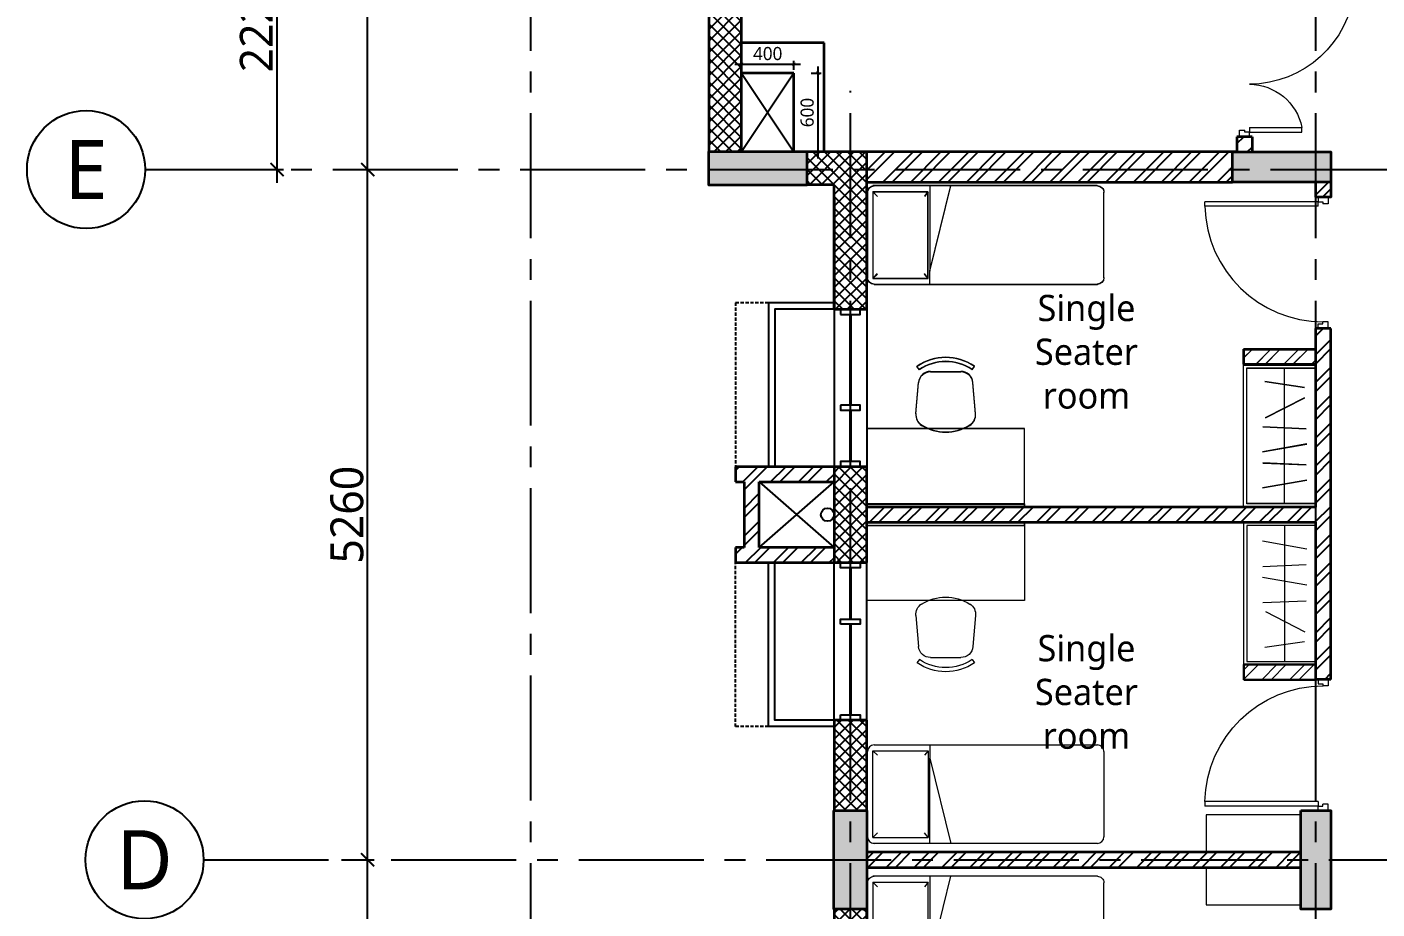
# Model space of a CAD drawing. Header units: millimetres. Extents: x -1107453 to -240403, y -265431 to 143409.
# Drawn here: x -302351 to -292066, y -35466 to -28744 of the extents above; entities that cross this region are included whole.
import ezdxf
from ezdxf.enums import TextEntityAlignment as Align

# ---------------------------------------------------------------- set-up
doc = ezdxf.new("R2010")
doc.units = ezdxf.units.MM
doc.header["$MEASUREMENT"] = 0
doc.linetypes.add('CENTER2', pattern=[28.575, 19.05, -3.175, 3.175, -3.175])
doc.linetypes.add('HIDDEN', pattern=[0.375, 0.25, -0.125])
for name, color, linetype, lineweight in [('A- Dimensions', 8, 'Continuous', 25), ('A-Detail Lines', 8, 'Continuous', 25), ('A-Door', 4, 'Continuous', 9), ('A-Wall Sec', 1, 'Continuous', 30), ('column hatch', 12, 'Continuous', 5), ('S-Concrete', 40, 'Continuous', 30), ('text', 7, 'Continuous', 9), ('Wall HATCH', 8, 'Continuous', 15)]:
    doc.layers.add(name, color=color, linetype=linetype, lineweight=lineweight)
for name, color, linetype in [('A-Anno-Dims', 7, 'Continuous'), ('A-Anno-Grid Lines', 154, 'Continuous'), ('A-Wall Patt', 8, 'Continuous'), ('A-Window', 4, 'Continuous'), ('Anno_Labels', 7, 'Continuous'), ('S-Conc Patt', 9, 'Continuous')]:
    doc.layers.add(name, color=color, linetype=linetype)
doc.layers.add('frntr', color=32, linetype='Continuous', lineweight=15, true_color=0xbd5e00)
doc.layers.add('I-Furniture', color=7, linetype='Continuous', lineweight=15, true_color=0xc76300)
doc.styles.get("Standard").update_dxf_attribs({"font": 'trebuc.ttf'})
doc.dimstyles.new('IIITD_WD_L @ 100', dxfattribs={"dimscale": 100, "dimtxt": 2.5, "dimasz": 1, "dimexe": 0.5, "dimexo": 0.25, "dimgap": 0.3, "dimtad": 1, "dimdec": 0, "dimrnd": 1, "dimzin": 0, "dimdsep": 46, "dimtxsty": 'Standard', "dimblk": 'ARCHTICK', "dimcen": 0.2, "dimdle": 1, "dimclrd": 8, "dimclre": 8, "dimadec": 0, "dimazin": 0, "dimtfac": 1, "dimtdec": 0, "dimtofl": 0, "dimtmove": 0, "dimatfit": 0, "dimfxl": 2, "dimfxlon": 1, "dimtolj": 1, "dimtzin": 0, "dimlwd": -1, "dimlwe": -1, "dimarcsym": 0})
doc.dimstyles.new('IIITD_WD_M @ 100', dxfattribs={"dimscale": 100, "dimtxt": 1, "dimasz": 0.25, "dimexe": 0.25, "dimexo": 0.25, "dimgap": 0.3, "dimtad": 1, "dimdec": 0, "dimrnd": 2.5, "dimzin": 0, "dimdsep": 46, "dimtxsty": 'Standard', "dimblk": 'ARCHTICK', "dimcen": 0.2, "dimdle": 0.5, "dimclrd": 8, "dimclre": 254, "dimadec": 0, "dimazin": 0, "dimtfac": 1, "dimtdec": 0, "dimtofl": 0, "dimtmove": 0, "dimatfit": 0, "dimfxl": 100, "dimtolj": 1, "dimtzin": 0, "dimlwd": -1, "dimlwe": -1, "dimarcsym": 0})
pattern_1 = [(45, (-151.27, -71520.88), (-44.194174, 44.194174), []), (135, (-151.27, -71520.88), (-44.194174, -44.194174), [])]
pattern_2 = [(45, (-807740.9, 84432.88), (-106.066017, 106.066017), []), (45, (-807670.2, 84432.88), (-106.066017, 106.066017), [])]

# ---------------------------------------------------------------- blocks, each defined once
blk = doc.blocks.new('Door 1200')
at = {"layer": 'A-Door', "color": 5, "lineweight": 18}
for p, q in [((524084, 16182), (524084, 16132)), ((524084, 16182), (524159, 16182)), ((524124, 16147), (524124, 16132)), ((524159, 16147), (524124, 16147)), ((524159, 16182), (524159, 16147)), ((524159, 16147), (524557, 16147)), ((524159, 16112), (524159, 16147)), ((524557, 16147), (524557, 16112)), ((524084, 16132), (524124, 16132)), ((524159, 16112), (524557, 16112)), ((524084, 15032), (524124, 15032)), ((524084, 14982), (524084, 15032)), ((524124, 15017), (524124, 15032)), ((524159, 15017), (524124, 15017)), ((524159, 15052), (524159, 15017)), ((524159, 15052), (524958, 15052)), ((524159, 14982), (524159, 15017)), ((524159, 15017), (524958, 15017)), ((524958, 15017), (524958, 15052)), ((524084, 14982), (524159, 14982))]:
    blk.add_line(p, q, dxfattribs=at)
at = {"layer": 'A-Door', "lineweight": 18}
for centre, radius, start, end in [((524155, 16193), 411, 270.5695, 348.692), ((524157, 14978), 804, 5.3148, 89.8715)]:
    blk.add_arc(centre, radius, start, end, dxfattribs=at)
blk = doc.blocks.new('ABL_Door_S - 1000 x 2100-11-3 Second Floor Lvl')
at = {"layer": 'A-Door', "color": 5}
for p, q in [((-500, 38), (-450, 38)), ((-500, -38), (-500, 38)), ((-450, 38), (-450, -3)), ((450, 38), (450, -3)), ((500, 38), (450, 38)), ((500, -38), (500, 38)), ((-500, -38), (-465, -38)), ((-465, -3), (-450, -3)), ((-465, -38), (-465, -3)), ((-430, -38), (-465, -38)), ((465, -3), (450, -3)), ((465, -38), (465, -3)), ((500, -38), (465, -38))]:
    blk.add_line(p, q, dxfattribs=at)
at = {"layer": 'A-Door', "color": 5, "lineweight": 18}
for p, q in [((-465, -38), (-465, -903)), ((-430, -38), (-430, -903)), ((-430, -903), (-465, -903))]:
    blk.add_line(p, q, dxfattribs=at)
at = {"layer": 'A-Door'}
blk.add_arc((-450, -2), 900, 271.2981, 359.9894, dxfattribs=at)
blk = doc.blocks.new('W 1200')
at = {"layer": 'A-Window', "linetype": 'HIDDEN', "ltscale": 100}
for p, q in [((552588, 7900), (552588, 9150)), ((552838, 7900), (552588, 7900))]:
    blk.add_line(p, q, dxfattribs=at)
at = {"layer": 'A-Window', "color": 2, "lineweight": 40}
for p, q in [((553463, 8720), (553463, 9110)), ((553463, 7990), (553463, 8680))]:
    blk.add_line(p, q, dxfattribs=at)
at = {"layer": 'A-Window', "color": 5}
for points in [[(553338, 7900), (552838, 7900), (552838, 9150)], [(553338, 7950), (552888, 7950), (552888, 9150)]]:
    blk.add_lwpolyline(points, dxfattribs=at)
at = {"layer": 'A-Window'}
for points in [[(553338, 7950), (553338, 9150)], [(553588, 7950), (553588, 9150)], [(553388, 8680), (553388, 8720), (553538, 8720), (553538, 8680), (553388, 8680)]]:
    blk.add_lwpolyline(points, dxfattribs=at)
for points in [[(553388, 9150), (553538, 9150), (553538, 9110), (553388, 9110)], [(553388, 7990), (553538, 7990), (553538, 7950), (553388, 7950)]]:
    blk.add_lwpolyline(points, close=True, dxfattribs=at)
blk = doc.blocks.new('column 2.03')
at = {"layer": 'S-Conc Patt'}
h = blk.add_hatch(color=256, dxfattribs=at)
h.paths.add_polyline_path([(-391825, -41890), (-391778, -42135), (-392229, -42223), (-392277, -41978)])
h.paths.add_polyline_path([(-417144, -42306), (-417144, -42556), (-417593, -42556), (-417593, -42306)])
h.paths.add_polyline_path([(-386479, -25584), (-386233, -25536), (-386090, -26272), (-386335, -26320)])
h.paths.add_polyline_path([(-385475, -30747), (-385229, -30699), (-385086, -31436), (-385332, -31483)])
h.paths.add_polyline_path([(-394133, -32430), (-393887, -32382), (-393744, -33119), (-393990, -33166)])
h.paths.add_polyline_path([(-395136, -27267), (-394891, -27219), (-394748, -27955), (-394993, -28003)])
h.paths.add_polyline_path([(-417394, -22076), (-417144, -22076), (-417144, -22826), (-417394, -22826)])
h.paths.add_polyline_path([(-417394, -27336), (-417144, -27336), (-417144, -28086), (-417394, -28086)])
h.paths.add_polyline_path([(-417394, -32596), (-417144, -32596), (-417144, -33346), (-417394, -33346)])
h.paths.add_polyline_path([(-426214, -32596), (-425964, -32596), (-425964, -33346), (-426214, -33346)])
h.paths.add_polyline_path([(-426214, -27336), (-425964, -27336), (-425964, -28086), (-426214, -28086)])
h.paths.add_polyline_path([(-399019, -17228), (-398769, -17228), (-398769, -17978), (-399019, -17978)])
h.paths.add_polyline_path([(-399019, -11280), (-398769, -11280), (-398769, -12030), (-399019, -12030)])
h.paths.add_polyline_path([(-399019, -14460), (-398769, -14460), (-398769, -15210), (-399019, -15210)])
h.paths.add_polyline_path([(-415129, -17161), (-415379, -17161), (-415379, -17911), (-415129, -17911)])
h.paths.add_polyline_path([(-415129, -12030), (-415379, -12030), (-415379, -11280), (-415129, -11280)])
h.paths.add_polyline_path([(-415129, -15210), (-415379, -15210), (-415379, -14460), (-415129, -14460)])
h.paths.add_polyline_path([(-427169, -19106), (-426919, -19106), (-426919, -19856), (-427169, -19856)])
h.paths.add_polyline_path([(-421929, -11530), (-421929, -11280), (-422679, -11280), (-422679, -11530)])
h.paths.add_polyline_path([(-422679, -13701), (-422429, -13701), (-422429, -14451), (-422679, -14451)])
h.paths.add_polyline_path([(-428649, -19106), (-428399, -19106), (-428399, -19856), (-428649, -19856)])
h.paths.add_polyline_path([(-428649, -17161), (-428399, -17161), (-428399, -17911), (-428649, -17911)])
h.paths.add_polyline_path([(-422679, -17161), (-422429, -17161), (-422429, -17911), (-422679, -17911)])
h.paths.add_polyline_path([(-417144, -17161), (-417394, -17161), (-417394, -17911), (-417144, -17911)])
h.paths.add_polyline_path([(-420929, -17161), (-420699, -17161), (-420699, -17911), (-420929, -17911)])
h.paths.add_polyline_path([(-386030, -15131), (-385784, -15083), (-385641, -15819), (-385886, -15867)])
h.paths.add_polyline_path([(-390781, -18036), (-390733, -18281), (-391471, -18425), (-391519, -18179)])
h.paths.add_polyline_path([(-387914, -36727), (-387688, -36683), (-387600, -37135), (-387826, -37179)])
h.paths.add_polyline_path([(-389447, -41411), (-389400, -41656), (-389989, -41771), (-390036, -41525)])
h.paths.add_polyline_path([(-422429, -19106), (-422429, -19336), (-423179, -19336), (-423179, -19106)])
h.paths.add_polyline_path([(-383067, -38123), (-383024, -38349), (-383470, -38436), (-383514, -38210)])
h.paths.add_polyline_path([(-387024, -38892), (-386980, -39118), (-387432, -39206), (-387476, -38980)])
h.paths.add_polyline_path([(-383484, -35984), (-383440, -36209), (-383892, -36297), (-383936, -36071)])
h.paths.add_polyline_path([(-385427, -38358), (-385201, -38314), (-385115, -38756), (-385341, -38799)])
h.paths.add_polyline_path([(-385462, -36368), (-385418, -36594), (-385870, -36682), (-385914, -36456)])
h.paths.add_polyline_path([(-422429, -40296), (-422429, -40526), (-422879, -40526), (-422879, -40296)])
h.paths.add_polyline_path([(-422429, -38461), (-422659, -38461), (-422659, -38001), (-422429, -38001)])
h.paths.add_polyline_path([(-426469, -40296), (-426469, -40526), (-426919, -40526), (-426919, -40296)])
h.paths.add_polyline_path([(-426468, -38116), (-426468, -38346), (-426919, -38346), (-426919, -38116)])
h.paths.add_polyline_path([(-424789, -40066), (-424559, -40066), (-424559, -40526), (-424789, -40526)])
h.paths.add_polyline_path([(-424444, -38116), (-424444, -38346), (-424904, -38346), (-424904, -38116)])
h.paths.add_polyline_path([(-390643, -31752), (-390417, -31708), (-390274, -32444), (-390500, -32488)])
h.paths.add_polyline_path([(-389949, -26258), (-389723, -26214), (-389580, -26951), (-389805, -26995)])
h.paths.add_polyline_path([(-390863, -21556), (-390906, -21330), (-390170, -21187), (-390126, -21413)])
h.paths.add_polyline_path([(-393588, -16600), (-393363, -16556), (-393219, -17293), (-393445, -17336)])
h.paths.add_polyline_path([(-420929, -22076), (-420699, -22076), (-420699, -22826), (-420929, -22826)])
h.paths.add_polyline_path([(-386497, -40837), (-386449, -41083), (-387039, -41197), (-387087, -40952)])
h.paths.add_polyline_path([(-422428, -42306), (-422428, -42556), (-423028, -42556), (-423028, -42306)])
h.paths.add_polyline_path([(-387111, -17323), (-386866, -17275), (-386723, -18011), (-386969, -18059)])
h.paths.add_polyline_path([(-419312, -38116), (-419312, -38366), (-419912, -38366), (-419912, -38116)])
h.paths.add_polyline_path([(-426419, -22566), (-426419, -22316), (-427169, -22316), (-427169, -22566)])
h.paths.add_polyline_path([(-382684, -40096), (-382636, -40342), (-383077, -40427), (-383125, -40182)])
h.paths.add_polyline_path([(-419313, -42306), (-419313, -42556), (-419913, -42556), (-419913, -42306)])
h.paths.add_polyline_path([(-426467, -42306), (-426467, -42556), (-426918, -42556), (-426918, -42306)])
h.paths.add_polyline_path([(-399318, -16420), (-399068, -16420), (-399068, -17170), (-399318, -17170)])
h.paths.add_polyline_path([(-399319, -11280), (-399069, -11280), (-399069, -12030), (-399319, -12030)])
h.paths.add_polyline_path([(-414829, -12030), (-415079, -12030), (-415079, -11280), (-414829, -11280)])
h.paths.add_polyline_path([(-415079, -19600), (-414829, -19600), (-414829, -20350), (-415079, -20350)])
h.paths.add_polyline_path([(-399069, -20350), (-399319, -20350), (-399319, -19600), (-399069, -19600)])
h.paths.add_polyline_path([(-404329, -17095), (-404559, -17095), (-404559, -16495), (-404329, -16495)])
h.paths.add_polyline_path([(-415079, -16420), (-414829, -16420), (-414829, -17170), (-415079, -17170)])
h.paths.add_polyline_path([(-409589, -17095), (-409819, -17095), (-409819, -16495), (-409589, -16495)])
h.paths.add_polyline_path([(-390251, -37278), (-390203, -37524), (-390792, -37638), (-390840, -37393)])
h.paths.add_polyline_path([(-391647, -26588), (-391421, -26545), (-391278, -27281), (-391504, -27325)])
h.paths.add_polyline_path([(-420929, -27336), (-420699, -27336), (-420699, -28086), (-420929, -28086)])
h.paths.add_polyline_path([(-420929, -32596), (-420699, -32596), (-420699, -33346), (-420929, -33346)])
h.paths.add_polyline_path([(-399319, -14460), (-399069, -14460), (-399069, -15210), (-399319, -15210)])
h.paths.add_polyline_path([(-404559, -14535), (-404329, -14535), (-404329, -15135), (-404559, -15135)])
h.paths.add_polyline_path([(-409819, -14535), (-409589, -14535), (-409589, -15135), (-409819, -15135)])
h.paths.add_polyline_path([(-414829, -15210), (-415079, -15210), (-415079, -14460), (-414829, -14460)])
h.paths.add_polyline_path([(-391888, -16270), (-391642, -16222), (-391499, -16958), (-391745, -17006)])
h.paths.add_polyline_path([(-397078, -17279), (-396833, -17231), (-396689, -17967), (-396935, -18015)])
h.paths.add_polyline_path([(-428649, -13701), (-428399, -13701), (-428399, -14451), (-428649, -14451)])
h.paths.add_polyline_path([(-385658, -17040), (-385413, -16993), (-385270, -17729), (-385516, -17776)])
h.paths.add_polyline_path([(-386690, -11731), (-386445, -11683), (-386302, -12419), (-386547, -12467)])
h.paths.add_polyline_path([(-392548, -12873), (-392303, -12826), (-392159, -13562), (-392405, -13610)])
h.paths.add_polyline_path([(-392632, -37741), (-392584, -37987), (-393036, -38074), (-393083, -37829)])
h.paths.add_polyline_path([(-388945, -31422), (-388719, -31378), (-388576, -32114), (-388802, -32158)])
h.paths.add_polyline_path([(-386254, -20426), (-386206, -20671), (-386942, -20815), (-386990, -20569)])
h.paths.add_polyline_path([(-392650, -21425), (-392425, -21381), (-392282, -22117), (-392507, -22161)])
h.paths.add_polyline_path([(-396140, -22103), (-395895, -22056), (-395752, -22792), (-395997, -22840)])
h.paths.add_polyline_path([(-404744, -11530), (-404744, -11280), (-404144, -11280), (-404144, -11530)])
h.paths.add_polyline_path([(-410004, -11530), (-410004, -11280), (-409404, -11280), (-409404, -11530)])
h.paths.add_polyline_path([(-404744, -20350), (-404744, -20100), (-404144, -20100), (-404144, -20350)])
h.paths.add_polyline_path([(-410004, -20350), (-410004, -20100), (-409404, -20100), (-409404, -20350)])
h.paths.add_polyline_path([(-423179, -22546), (-423179, -22316), (-422429, -22316), (-422429, -22546)])
h.paths.add_polyline_path([(-422658, -27336), (-422428, -27336), (-422428, -28086), (-422658, -28086)])
h.paths.add_polyline_path([(-417144, -38116), (-417144, -38366), (-417593, -38366), (-417593, -38116)])
h.paths.add_polyline_path([(-422659, -32596), (-422429, -32596), (-422429, -33346), (-422659, -33346)])
h.paths.add_polyline_path([(-393355, -11530), (-393355, -11280), (-392605, -11280), (-392605, -11530)])
at = {"layer": 'S-Concrete', "lineweight": 35}
for points in [[(-426419, -22566), (-426419, -22316), (-427169, -22316), (-427169, -22566)], [(-426214, -27336), (-425964, -27336), (-425964, -28086), (-426214, -28086)]]:
    blk.add_lwpolyline(points, close=True, dxfattribs=at)
for points in [[(-423179, -22546), (-423179, -22316), (-422429, -22316), (-422429, -22546), (-423179, -22546)], [(-422658, -27336), (-422428, -27336), (-422428, -28086), (-422658, -28086), (-422658, -27336)]]:
    blk.add_lwpolyline(points, dxfattribs=at)
blk = doc.blocks.new('A$C4AD23F1D')
at = {"layer": 'I-Furniture', "true_color": 0xff4dff}
blk.add_hatch(color=211, dxfattribs=at).paths.add_polyline_path([(0, 25), (0, 0), (1200, 0), (1200, 25)])
at = {"layer": 'frntr', "color": 203, "true_color": 0xb63cc3}
blk.add_lwpolyline([(0, 0), (1200, 0), (1200, 25), (0, 25)], close=True, dxfattribs=at)
blk = doc.blocks.new('A$C0E3E786B')
at = {"layer": 'I-Furniture', "ltscale": 0.1}
for p, q in [((-1955, 216), (-1955, 866)), ((-1915, 872), (-1881, 837)), ((-1915, 872), (-1495, 872)), ((-1915, 211), (-1915, 872)), ((-1905, 916), (-205, 916)), ((-1495, 872), (-1521, 837)), ((-1495, 872), (-1495, 211)), ((-1481, 916), (-1481, 816)), ((-155, 866), (-155, 216)), ((-1481, 166), (-1481, 816)), ((-1481, 816), (-1320, 166)), ((-1915, 211), (-1881, 246)), ((-1915, 211), (-1495, 211)), ((-1495, 211), (-1521, 246)), ((-1915, 166), (-1915, 167)), ((-205, 166), (-1915, 166))]:
    blk.add_line(p, q, dxfattribs=at)
for centre, start, end in [((-1905, 866), 90, 180), ((-205, 866), 0, 90), ((-1905, 216), 180, 270), ((-205, 216), 270, 0)]:
    blk.add_arc(centre, 50, start, end, dxfattribs=at)
blk = doc.blocks.new('A$C30AF02BA')
at = {"layer": 'I-Furniture', "color": 9, "ltscale": 0.1, "true_color": 0xbababa}
for p, q in [((-224, 28), (-224, 1063)), ((-73, 913), (-374, 958)), ((-369, 684), (-70, 837)), ((-390, 615), (-60, 601)), ((-55, 482), (-393, 423)), ((-390, 340), (-60, 326)), ((-55, 207), (-393, 147))]:
    blk.add_line(p, q, dxfattribs=at)
at = {"layer": 'I-Furniture', "ltscale": 0.1}
blk.add_lwpolyline([(-537, 3), (-537, 1088), (13, 1088), (13, 3)], close=True, dxfattribs=at)
blk.add_lwpolyline([(13, 28), (-512, 28), (-512, 1063), (13, 1063)], dxfattribs=at)
blk = doc.blocks.new('chair1')
at = {"layer": 'I-Furniture'}
for p, q in [((-320, 228), (-84, 207)), ((16, 201), (42, 219)), ((1, 115), (1, -115)), ((16, -201), (42, -219)), ((-320, -228), (-84, -207))]:
    blk.add_line(p, q, dxfattribs=at)
for centre, radius, start, end in [((-328, 135), 92.9, 85.0303, 148.407), ((-92, 115), 92.9, 0, 85.0303), ((-278, 0), 387, 325.6197, 34.3803), ((-108, 0), 351, 148.407, 211.593), ((-278, 0), 356, 325.6197, 34.3803), ((-328, -135), 92.9, 211.593, 274.9697), ((-92, -115), 92.9, 274.9697, 0)]:
    blk.add_arc(centre, radius, start, end, dxfattribs=at)
blk = doc.blocks.new('sss')
at = {"layer": 'Wall HATCH'}
h = blk.add_hatch(dxfattribs=at)
h.set_pattern_fill('ANSI32', color=256, scale=400, angle=360, style=0)
h.set_pattern_definition([(45, (12972.95, 6724.33), (-106.06602, 106.06602), []), (45, (13043.66, 6724.33), (-106.06602, 106.06602), [])])
h.paths.add_polyline_path([(-74971, 29278), (-75521, 29278), (-75521, 29393), (-74971, 29393)])
at = {"layer": 'A-Wall Sec'}
for p, q in [((-74971, 29393), (-75521, 29393)), ((-75521, 29278), (-75521, 29393)), ((-74971, 29278), (-75521, 29278))]:
    blk.add_line(p, q, dxfattribs=at)
at = {"layer": 'frntr', "color": 203, "true_color": 0xb63cc3}
blk.add_lwpolyline([(-78391, 28190), (-77191, 28190), (-77191, 28215), (-78391, 28215)], close=True, dxfattribs=at)
at = {"layer": 'I-Furniture', "ltscale": 0.1}
blk.add_lwpolyline([(-78391, 28190), (-77191, 28190), (-77191, 28790), (-78391, 28790)], close=True, dxfattribs=at)
at = {"layer": 'I-Furniture', "extrusion": (0, 0, -1), "zscale": -1, "rotation": 180}
blk.add_blockref('A$C0E3E786B', (76431, 30806), dxfattribs=at)
at = {"layer": 'I-Furniture', "ltscale": 0.1, "rotation": 90}
blk.add_blockref('chair1', (-77791, 29223), dxfattribs=at)
at = {"layer": 'I-Furniture'}
blk.add_blockref('A$C30AF02BA', (-74985, 28189), dxfattribs=at)
at = {"layer": 'I-Furniture', "color": 32, "true_color": 0xd67c2e, "xscale": -1, "rotation": 180}
blk.add_blockref('A$C4AD23F1D', (-78391, 28215), dxfattribs=at)
blk = doc.blocks.new('Grid Head')
blk.add_circle((0, 0), 3)
at = {"layer": 'Anno_Labels'}
blk.add_attdef('GRID_NAME', text='', height=3, dxfattribs=at).set_placement((0, 0), align=Align.MIDDLE_CENTER)
blk = doc.blocks.new('_ArchTick')
at = {"color": 0, "linetype": 'ByBlock', "const_width": 0.15}
blk.add_lwpolyline([(-0.5, -0.5), (0.5, 0.5)], dxfattribs=at)
blk = doc.blocks.new('*D1115')
at = {"layer": 'A-Anno-Dims', "color": 8, "transparency": 16777216}
for p, q in [((507968, -1673), (507968, 3787)), ((507768, 3687), (508018, 3687)), ((507968, -1573), (507918, -1573))]:
    blk.add_line(p, q, dxfattribs=at)
at = {"layer": 'A-Anno-Dims', "color": 8, "transparency": 16777216, "xscale": 100, "yscale": 100, "zscale": 100}
for p, rotation in [((507968, 3687), 90), ((507968, -1573), 270)]:
    blk.add_blockref('_ArchTick', p, dxfattribs=dict(at, rotation=rotation))
at = {"layer": 'A-Anno-Dims', "color": 0, "transparency": 16777216, "insert": (507811, 1057), "char_height": 250, "attachment_point": 5, "rotation": 90}
blk.add_mtext('\\A1;5260', dxfattribs=at)
blk = doc.blocks.new('_Open90')
at = {"color": 0, "linetype": 'ByBlock', "lineweight": -2}
for p, q in [((0, 0), (-1, 0)), ((-0.5, 0.5), (0, 0)), ((0, 0), (-0.5, -0.5))]:
    blk.add_line(p, q, dxfattribs=at)
blk = doc.blocks.new('*D1098')
at = {"layer": 'A-Anno-Dims', "color": 8, "transparency": 16777216}
for p, q in [((507968, 3587), (507968, 9047)), ((507768, 8947), (508018, 8947)), ((507768, 3687), (508018, 3687))]:
    blk.add_line(p, q, dxfattribs=at)
at = {"layer": 'A-Anno-Dims', "color": 8, "transparency": 16777216, "xscale": 100, "yscale": 100, "zscale": 100}
for p, rotation in [((507968, 8947), 90), ((507968, 3687), 270)]:
    blk.add_blockref('_ArchTick', p, dxfattribs=dict(at, rotation=rotation))
at = {"layer": 'A-Anno-Dims', "color": 0, "transparency": 16777216, "insert": (507811, 6317), "char_height": 250, "attachment_point": 5, "rotation": 90}
blk.add_mtext('\\A1;5260', dxfattribs=at)
blk = doc.blocks.new('*D1099')
at = {"layer": 'A-Anno-Dims', "color": 8, "transparency": 16777216}
for p, q in [((507278, 8847), (507278, 11272)), ((507078, 11172), (507328, 11172)), ((507078, 8947), (507328, 8947))]:
    blk.add_line(p, q, dxfattribs=at)
at = {"layer": 'A-Anno-Dims', "color": 8, "transparency": 16777216, "xscale": 100, "yscale": 100, "zscale": 100}
for p, rotation in [((507278, 11172), 90), ((507278, 8947), 270)]:
    blk.add_blockref('_ArchTick', p, dxfattribs=dict(at, rotation=rotation))
at = {"layer": 'A-Anno-Dims', "color": 0, "transparency": 16777216, "insert": (507121, 10060), "char_height": 250, "attachment_point": 5, "rotation": 90}
blk.add_mtext('\\A1;2225', dxfattribs=at)
blk = doc.blocks.new('*D1111')
at = {"layer": 'A-Anno-Dims', "color": 8, "transparency": 16777216}
for p, q in [((507968, 8847), (507968, 13962)), ((507768, 13862), (508018, 13862)), ((507768, 8947), (508018, 8947))]:
    blk.add_line(p, q, dxfattribs=at)
at = {"layer": 'A-Anno-Dims', "color": 8, "transparency": 16777216, "xscale": 100, "yscale": 100, "zscale": 100}
for p, rotation in [((507968, 13862), 90), ((507968, 8947), 270)]:
    blk.add_blockref('_ArchTick', p, dxfattribs=dict(at, rotation=rotation))
at = {"layer": 'A-Anno-Dims', "color": 0, "transparency": 16777216, "insert": (507811, 11404), "char_height": 250, "attachment_point": 5, "rotation": 90}
blk.add_mtext('\\A1;4915', dxfattribs=at)
blk = doc.blocks.new('*D1034')
at = {"layer": 'A- Dimensions', "color": 254, "transparency": 16777216}
for p, q in [((-296908, -29071), (-296908, -29003)), ((-296508, -29071), (-296508, -29003))]:
    blk.add_line(p, q, dxfattribs=at)
at = {"layer": 'A- Dimensions', "color": 8, "transparency": 16777216}
blk.add_line((-296958, -29028), (-296458, -29028), dxfattribs=at)
at = {"layer": 'A- Dimensions', "color": 8, "transparency": 16777216, "xscale": 25, "yscale": 25, "zscale": 25, "rotation": 180}
blk.add_blockref('_ArchTick', (-296908, -29028), dxfattribs=at)
at = {"layer": 'A- Dimensions', "color": 8, "transparency": 16777216, "xscale": 25, "yscale": 25, "zscale": 25}
blk.add_blockref('_ArchTick', (-296508, -29028), dxfattribs=at)
at = {"layer": 'A- Dimensions', "color": 0, "transparency": 16777216, "insert": (-296708, -28947), "char_height": 100, "attachment_point": 5}
blk.add_mtext('\\A1;400', dxfattribs=at)
blk = doc.blocks.new('*D1035')
at = {"layer": 'A- Dimensions', "color": 254, "transparency": 16777216}
for p, q in [((-296376, -29096), (-296301, -29096)), ((-296376, -29696), (-296301, -29696))]:
    blk.add_line(p, q, dxfattribs=at)
at = {"layer": 'A- Dimensions', "color": 8, "transparency": 16777216}
blk.add_line((-296326, -29046), (-296326, -29746), dxfattribs=at)
at = {"layer": 'A- Dimensions', "color": 8, "transparency": 16777216, "xscale": 25, "yscale": 25, "zscale": 25}
for p, rotation in [((-296326, -29096), 90), ((-296326, -29696), 270)]:
    blk.add_blockref('_ArchTick', p, dxfattribs=dict(at, rotation=rotation))
at = {"layer": 'A- Dimensions', "color": 0, "transparency": 16777216, "insert": (-296407, -29396), "char_height": 100, "attachment_point": 5, "rotation": 90}
blk.add_mtext('\\A1;600', dxfattribs=at)
blk = doc.blocks.new('RRRR')
at = {"layer": 'Wall HATCH'}
h = blk.add_hatch(dxfattribs=at)
h.set_pattern_fill('ANSI32', color=256, scale=400, angle=360, style=0)
h.paths.add_polyline_path([(-87944, 22553), (-88494, 22553), (-88494, 22668), (-87944, 22668)])
at = {"layer": 'A-Wall Sec'}
for p, q in [((-87944, 22668), (-88494, 22668)), ((-88494, 22553), (-88494, 22668)), ((-87944, 22553), (-88494, 22553))]:
    blk.add_line(p, q, dxfattribs=at)
at = {"layer": 'I-Furniture', "ltscale": 0.1}
blk.add_lwpolyline([(-91364, 23756), (-90164, 23756), (-90164, 23156), (-91364, 23156)], close=True, dxfattribs=at)
at = {"layer": 'I-Furniture', "xscale": -1, "rotation": 180}
blk.add_blockref('A$C30AF02BA', (-87958, 23756), dxfattribs=at)
at = {"layer": 'I-Furniture', "ltscale": 0.1, "xscale": -1, "rotation": 90}
blk.add_blockref('chair1', (-90764, 22723), dxfattribs=at)
at = {"layer": 'I-Furniture'}
blk.add_blockref('A$C0E3E786B', (-89404, 21140), dxfattribs=at)
blk = doc.blocks.new('Grid Girls Hostel')
at = {"layer": 'A-Anno-Grid Lines', "linetype": 'CENTER2', "ltscale": 50}
for p, q in [((509211, -13007.2), (509211, 21502.3)), ((515191, -13007.2), (515191, 21502.3)), ((511646, -13007.2), (511646, 9546.2)), ((506272.7, 8946.8), (517953.5, 8946.8)), ((506718.2, 3686.8), (521493.2, 3686.8))]:
    blk.add_line(p, q, dxfattribs=at)
at = {"layer": 'A-Anno-Dims'}
ref = blk.add_blockref('Grid Head', (505822.7, 8946.8), dxfattribs=dict(at, xscale=150, yscale=150, zscale=150))
ref.add_attrib('GRID_NAME', 'E', dxfattribs={"layer": '0', "height": 450}).set_placement((505822.7, 8946.8), align=Align.MIDDLE_CENTER)
ref = blk.add_blockref('Grid Head', (506268.2, 3686.8), dxfattribs=dict(at, xscale=150, yscale=150, zscale=150))
ref.add_attrib('GRID_NAME', 'D', dxfattribs={"layer": '0', "height": 450}).set_placement((506268.2, 3686.8), align=Align.MIDDLE_CENTER)
for base, p1, p2, picture, middle in [((507968.2, 13861.8), (507218.2, 8946.8), (507518.2, 13861.8), '*D1111', (507810.6, 11404.3)), ((507968.2, 8946.8), (507218.2, 3686.8), (507218.2, 8946.8), '*D1098', (507810.6, 6316.8)), ((507968.2, 3686.8), (507968.2, -1573.2), (506718.2, 3686.8), '*D1115', (507810.6, 1056.8))]:
    dim = blk.add_linear_dim(base=base, p1=p1, p2=p2, angle=90, dimstyle='IIITD_WD_L @ 100', override={"dimtmove": 1, "dimldrblk": 'Open90', "dimarcsym": 1}, dxfattribs=at)
    dim.commit()
    dim.dimension.update_dxf_attribs({"geometry": picture, "text_midpoint": middle})
dim = blk.add_linear_dim(base=(507277.7, 11172.3), p1=(506527.7, 8946.8), p2=(506827.7, 11172.3), angle=90, text='2225', dimstyle='IIITD_WD_L @ 100', override={"dimtmove": 1, "dimldrblk": 'Open90', "dimarcsym": 1}, dxfattribs=at)
dim.commit()
dim.dimension.update_dxf_attribs({"geometry": '*D1099', "text_midpoint": (507120.5, 10059.6)})

msp = doc.modelspace()

# ---------------------------------------------------------------- hatches: boundary and pattern name
at = {"layer": 'A-Wall Patt'}
h = msp.add_hatch(dxfattribs=at)
h.set_pattern_fill('ANSI37', color=256, scale=500, style=0)
h.set_pattern_definition(pattern_1)
h.paths.add_polyline_path([(-296907.7, -28235.7), (-297157.7, -28235.7), (-297157.7, -29695.7), (-296907.7, -29695.7)])
h = msp.add_hatch(dxfattribs=at)
h.set_pattern_fill('ANSI32', color=256, scale=400, angle=360, style=0)
h.set_pattern_definition([(45, (-292476.89, -29966.4), (-106.066, 106.066), []), (45, (-292406.18, -29966.4), (-106.066, 106.066), [])])
h.paths.add_polyline_path([(-292417.7, -29925.7), (-292532.7, -29925.7), (-292532.7, -30040.7), (-292417.7, -30040.7)])
h.paths.add_polyline_path([(-296202.7, -29945.7), (-296203.4, -29945.7), (-296203.4, -30055.7), (-296202.7, -30055.7)])
h.paths.add_polyline_path([(-293167.7, -29925.7), (-293167.7, -29695.7), (-295952.7, -29695.7), (-295952.7, -29925.7)])
h.paths.add_polyline_path([(-293133, -29695.7), (-293018, -29695.7), (-293018, -29580.7), (-293133, -29580.7)])
h = msp.add_hatch(dxfattribs=at)
h.set_pattern_fill('ANSI37', color=256, scale=500, style=0)
h.set_pattern_definition([(45, (-151.27, -1435.25), (-44.194174, 44.194174), []), (135, (-151.27, -1435.25), (-44.194174, -44.194174), [])])
h.paths.add_polyline_path([(-295952.7, -29695.7), (-296407.7, -29695.7), (-296407.7, -29945.7), (-296203.4, -29945.7), (-296203.4, -30845.7), (-296202.7, -30845.7), (-296202.7, -30895.7), (-295952.7, -30895.7)])
h = msp.add_hatch(dxfattribs=at)
h.set_pattern_fill('ANSI32', color=256, scale=400, angle=360, style=0)
h.set_pattern_definition(pattern_2)
h.paths.add_polyline_path([(-296202.7, -32710.7), (-296772.7, -32710.7), (-296772.7, -32210.7), (-296202.7, -32210.7)])
h.paths.add_polyline_path([(-296202.7, -32825.7), (-296202.7, -32095.7), (-296952.7, -32095.7), (-296952.7, -32210.7), (-296887.7, -32210.7), (-296887.7, -32710.7), (-296952.7, -32710.7), (-296952.7, -32825.7)])
h.paths.add_polyline_path([(-292532, -33715.7), (-292417.1, -33715.7), (-292417.7, -31040.7), (-292532.7, -31040.7), (-292532, -32403.2), (-295952.7, -32403.2), (-295952.7, -32518.2), (-292532, -32518.2)])
h = msp.add_hatch(dxfattribs=at)
h.set_pattern_fill('ANSI37', color=256, scale=500, style=0)
h.set_pattern_definition(pattern_1)
h.paths.add_polyline_path([(-295952.7, -44545.7), (-296202.7, -44545.7), (-296202.7, -45495.7), (-295952.7, -45495.7)])
h.paths.add_polyline_path([(-295952.7, -42615.7), (-296202.7, -42615.7), (-296202.7, -43345.7), (-295952.7, -43345.7)])
h.paths.add_polyline_path([(-295952.7, -40725.7), (-296202.7, -40725.7), (-296202.7, -41415.7), (-295952.7, -41415.7)])
h.paths.add_polyline_path([(-295952.7, -39285.7), (-296202.7, -39285.7), (-296202.7, -39975.7), (-295952.7, -39975.7)])
h.paths.add_polyline_path([(-295952.7, -37355.7), (-296202.7, -37355.7), (-296202.7, -38085.7), (-295952.7, -38085.7)])
h.paths.add_polyline_path([(-295952.7, -35465.7), (-296202.7, -35465.7), (-296202.7, -36155.7), (-295952.7, -36155.7)])
h.paths.add_polyline_path([(-295952.7, -34025.7), (-296202.7, -34025.7), (-296202.7, -34715.7), (-295952.7, -34715.7)])
h.paths.add_polyline_path([(-295952.7, -32095.7), (-296202.7, -32095.7), (-296202.7, -32825.7), (-295952.7, -32825.7)])
h = msp.add_hatch(dxfattribs=at)
h.set_pattern_fill('ANSI32', color=256, scale=400, angle=360, style=0)
h.set_pattern_definition(pattern_2)
h.paths.add_polyline_path([(-292647, -35033.2), (-295952.7, -35033.2), (-295952.7, -35148.2), (-292647, -35148.2)])

# ---------------------------------------------------------------- linework, layer by layer
at = {"layer": 'A- Dimensions'}
for p, q in [((-296907.7, -29095.6), (-296507.7, -29695.6)), ((-296507.7, -29095.6), (-296907.7, -29695.6))]:
    msp.add_line(p, q, dxfattribs=at)
at = {"layer": 'A-Detail Lines', "ltscale": 15}
for p, q in [((-296772.7, -32210.7), (-296202.7, -32710.7)), ((-296772.7, -32710.7), (-296202.7, -32210.7))]:
    msp.add_line(p, q, dxfattribs=at)
at = {"layer": 'A-Detail Lines'}
msp.add_circle((-296252.7, -32460.7), 50, dxfattribs=at)
at = {"layer": 'A-Wall Sec', "lineweight": 35}
for p, q in [((-297157.7, -28235.7), (-297157.7, -29695.7)), ((-296907.7, -29695.7), (-296907.7, -28235.7)), ((-296277.7, -28865.6), (-296907.7, -28865.6)), ((-296277.7, -29695.6), (-296277.7, -28865.6)), ((-296507.7, -29095.6), (-296907.7, -29095.6)), ((-296507.7, -29695.6), (-296507.7, -29095.6)), ((-293133, -29580.7), (-293133, -29695.7)), ((-293018, -29580.7), (-293133, -29580.7)), ((-293018, -29580.7), (-293018, -29695.7)), ((-293133, -29695.7), (-296407.7, -29695.7)), ((-295952.7, -30895.7), (-295952.7, -29695.7)), ((-295952.7, -29925.7), (-293167.7, -29925.7)), ((-296203.4, -29945.7), (-296407.7, -29945.7)), ((-296203.4, -29945.7), (-296203.4, -30895.7)), ((-295953.4, -30895.7), (-295953.4, -29945.7)), ((-296202.7, -30055.7), (-296202.7, -30895.7)), ((-296202.7, -30895.7), (-295952.7, -30895.7)), ((-292532, -32403.2), (-292532.7, -31040.7)), ((-292417.7, -31040.7), (-292532.7, -31040.7)), ((-292417, -33715.7), (-292417.7, -31040.7)), ((-295952.7, -32095.7), (-296952.7, -32095.7)), ((-296952.7, -32095.7), (-296952.7, -32210.7)), ((-296202.7, -32095.7), (-296202.7, -32825.7)), ((-295952.7, -32825.7), (-295952.7, -32095.7)), ((-296952.7, -32210.7), (-296887.7, -32210.7)), ((-296887.7, -32210.7), (-296887.7, -32710.7)), ((-296772.7, -32210.7), (-296202.7, -32210.7)), ((-296772.7, -32710.7), (-296772.7, -32210.7)), ((-292532, -32403.2), (-295952, -32403.2)), ((-295952, -32518.2), (-292532, -32518.2)), ((-292532, -33715.7), (-292532, -32518.2)), ((-296887.7, -32710.7), (-296952.7, -32710.7)), ((-296952.7, -32710.7), (-296952.7, -32825.7)), ((-296202.7, -32710.7), (-296772.7, -32710.7)), ((-296952.7, -32825.7), (-295952.7, -32825.7)), ((-292417, -33715.7), (-292532, -33715.7)), ((-296202.7, -34025.7), (-296202.7, -34715.7)), ((-295952.7, -34025.7), (-296202.7, -34025.7)), ((-295952.7, -34715.7), (-295952.7, -34025.7)), ((-292647, -35033.2), (-295952, -35033.2)), ((-295952, -35148.2), (-292647, -35148.2)), ((-296202.7, -35465.7), (-296202.7, -36155.7)), ((-295952.7, -36155.7), (-295952.7, -35465.7))]:
    msp.add_line(p, q, dxfattribs=at)
msp.add_lwpolyline([(-292417.7, -29925.7), (-292417.7, -30040.7), (-292532.7, -30040.7), (-292532.7, -29925.7)], dxfattribs=at)
at = {"layer": 'I-Furniture'}
for points in [[(-293367, -35033.2), (-292647, -35033.2), (-292647, -34748.2), (-293367, -34748.2)], [(-293367, -35433.2), (-292647, -35433.2), (-292647, -35148.2), (-293367, -35148.2)]]:
    msp.add_lwpolyline(points, close=True, dxfattribs=at)

# ---------------------------------------------------------------- block references
for name, p in [('sss', (-217561, -60592.8)), ('sss', (-217560.7, -60595.8)), ('RRRR', (-204587.7, -56271.4)), ('sss', (-217560.7, -65855.8))]:
    msp.add_blockref(name, p)
at = {"layer": 'A-Anno-Grid Lines'}
msp.add_blockref('Grid Girls Hostel', (-807723.7, -38777.5), dxfattribs=at)
at = {"layer": 'A-Door', "rotation": 270}
msp.add_blockref('ABL_Door_S - 1000 x 2100-11-3 Second Floor Lvl', (-292475.2, -30540.7), dxfattribs=at)
at = {"layer": 'A-Door', "xscale": -1, "rotation": 270}
msp.add_blockref('ABL_Door_S - 1000 x 2100-11-3 Second Floor Lvl', (-292475.2, -34215.7), dxfattribs=at)
at = {"layer": 'column hatch', "xscale": -1}
for name, p, rotation in [('Door 1200', (-817196.7, -13398.3), 180), ('W 1200', (-849540.6, -22945.3), 180.0000000008337)]:
    msp.add_blockref(name, p, dxfattribs=dict(at, rotation=rotation))
at = {"layer": 'column hatch', "rotation": 359.9999999991662}
msp.add_blockref('W 1200', (-849540.6, -41976), dxfattribs=at)
at = {"layer": 'I-Furniture', "color": 32, "true_color": 0xd67c2e, "xscale": -1, "rotation": 180}
msp.add_blockref('A$C4AD23F1D', (-295952, -32377.5), dxfattribs=at)
at = {"layer": 'I-Furniture', "color": 32, "true_color": 0xd67c2e}
msp.add_blockref('A$C4AD23F1D', (-295952, -32543.2), dxfattribs=at)
at = {"layer": 'S-Conc Patt'}
msp.add_blockref('column 2.03', (130010.8, -7380), dxfattribs=at)

# ---------------------------------------------------------------- texts
at = {"layer": 'text', "lineweight": 35, "char_height": 200, "width": 1506.419, "attachment_point": 5}
for insert in [(-294279.5, -31220.3), (-294279.5, -33812.8)]:
    msp.add_mtext('Single Seater room', dxfattribs=dict(at, insert=insert))

# ---------------------------------------------------------------- dimensions: what is measured, and where the dimension line sits
at = {"layer": 'A- Dimensions'}
dim = msp.add_linear_dim(base=(-296507.7, -29028), p1=(-296907.7, -29095.6), p2=(-296507.7, -29095.6), dimstyle='IIITD_WD_M @ 100', override={"dimfxl": 0.5, "dimfxlon": 1, "dimarcsym": 1}, dxfattribs=at)
dim.commit()
dim.dimension.update_dxf_attribs({"geometry": '*D1034', "text_midpoint": (-296707.7, -28947.1)})
dim = msp.add_linear_dim(base=(-296325.5, -29695.6), p1=(-296507.7, -29095.6), p2=(-296507.7, -29695.6), angle=90, dimstyle='IIITD_WD_M @ 100', override={"dimfxl": 0.5, "dimfxlon": 1, "dimarcsym": 1}, dxfattribs=at)
dim.commit()
dim.dimension.update_dxf_attribs({"geometry": '*D1035', "text_midpoint": (-296406.6, -29395.6)})

doc.saveas('drawing.dxf')
